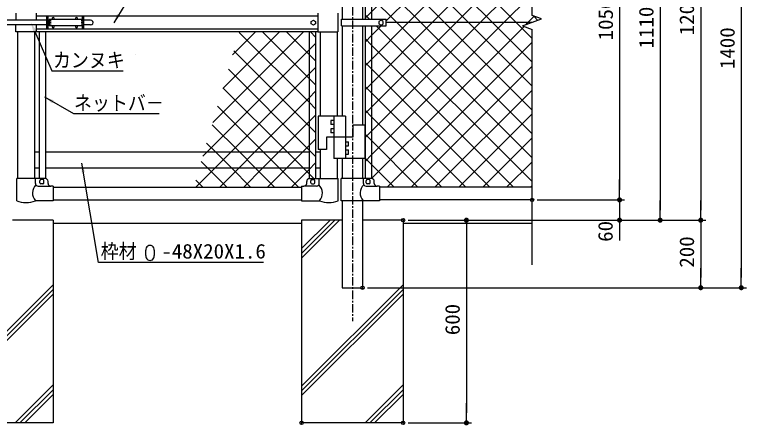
# Model space of a CAD drawing. Units: millimetres, scale not verified. Extents: x -4455 to 4455, y -3150 to 3150.
# Drawn here: x -2950 to -786, y -1037 to 179 of the extents above; entities that cross this region are included whole.
import ezdxf
from ezdxf.enums import TextEntityAlignment as Align

# ---------------------------------------------------------------- set-up
doc = ezdxf.new("R2010")
doc.units = ezdxf.units.MM
doc.header["$LTSCALE"] = 20
doc.header["$PDMODE"] = 32
doc.header["$PDSIZE"] = 10
for name, pattern in [('USER1', [2, 1.25, -0.25, 0.25, -0.25]), ('USER2', [0.375, 0.25, -0.125]), ('USER3', [1.125, 0.75, -0.125, 0.125, -0.125])]:
    doc.linetypes.add(name, pattern=pattern)
for name, color, linetype, lineweight in [('0-0_6文字', 3, 'Continuous', 25), ('0-1_8部品', 7, 'Continuous', 25), ('0-2_4基礎', 4, 'Continuous', 25), ('0-3_1部材', 7, 'Continuous', 25), ('0-4_中心線', 1, 'USER3', 25), ('0-5_5寸法', 1, 'Continuous', 25), ('0-6_SUNPOU', 1, 'Continuous', 25), ('0-D_2網', 4, 'Continuous', 25)]:
    doc.layers.add(name, color=color, linetype=linetype, lineweight=lineweight)
doc.layers.add('0-7_DEFPOINTS', color=7, linetype='Continuous')
doc.styles.add('ＭＳ ゴシック', font='')
doc.styles.get('ＭＳ ゴシック').set_extended_font_data('MS Gothic')

# ---------------------------------------------------------------- blocks, each defined once
blk = doc.blocks.new('M1')
at = {"layer": '0-6_SUNPOU'}
blk.add_line((-5, 0), (-38.58, 0), dxfattribs=at)
for points in [[(0, 0), (-5, 0), (-4.96, 0.63)], [(0, 0), (-4.96, -0.63), (-5, 0)], [(0, 0), (-4.96, 0.63), (-4.84, 1.24)], [(0, 0), (-4.84, -1.24), (-4.96, -0.63)], [(0, 0), (-4.84, 1.24), (-4.65, 1.84)], [(0, 0), (-4.65, -1.84), (-4.84, -1.24)], [(0, 0), (-4.65, 1.84), (-4.38, 2.41)], [(0, 0), (-4.38, -2.41), (-4.65, -1.84)], [(0, 0), (-4.38, 2.41), (-4.05, 2.94)], [(0, 0), (-4.05, -2.94), (-4.38, -2.41)], [(0, 0), (-4.05, 2.94), (-3.64, 3.42)], [(0, 0), (-3.64, -3.42), (-4.05, -2.94)], [(0, 0), (-3.64, 3.42), (-3.19, 3.85)], [(0, 0), (-3.19, -3.85), (-3.64, -3.42)], [(0, 0), (-3.19, 3.85), (-2.68, 4.22)], [(0, 0), (-2.68, -4.22), (-3.19, -3.85)], [(0, 0), (-2.68, 4.22), (-2.13, 4.52)], [(0, 0), (-2.13, -4.52), (-2.68, -4.22)], [(0, 0), (-2.13, 4.52), (-1.55, 4.76)], [(0, 0), (-1.55, -4.76), (-2.13, -4.52)], [(0, 0), (-1.55, 4.76), (-0.94, 4.91)], [(0, 0), (-0.94, -4.91), (-1.55, -4.76)], [(0, 0), (-0.94, 4.91), (-0.31, 4.99)], [(0, 0), (-0.31, -4.99), (-0.94, -4.91)], [(0, 0), (-0.31, 4.99), (0.31, 4.99)], [(0, 0), (0.31, -4.99), (-0.31, -4.99)], [(0, 0), (0.31, 4.99), (0.94, 4.91)], [(0, 0), (0.94, 4.91), (1.55, 4.76)], [(0, 0), (1.55, 4.76), (2.13, 4.52)], [(0, 0), (2.13, 4.52), (2.68, 4.22)], [(0, 0), (2.68, 4.22), (3.19, 3.85)], [(0, 0), (3.19, 3.85), (3.64, 3.42)], [(0, 0), (3.64, 3.42), (4.05, 2.94)], [(0, 0), (4.05, 2.94), (4.38, 2.41)], [(0, 0), (4.38, 2.41), (4.65, 1.84)], [(0, 0), (4.65, 1.84), (4.84, 1.24)], [(0, 0), (4.84, 1.24), (4.96, 0.63)], [(0, 0), (4.96, 0.63), (5, 0)], [(0, 0), (0.94, -4.91), (0.31, -4.99)], [(0, 0), (1.55, -4.76), (0.94, -4.91)], [(0, 0), (2.13, -4.52), (1.55, -4.76)], [(0, 0), (2.68, -4.22), (2.13, -4.52)], [(0, 0), (3.19, -3.85), (2.68, -4.22)], [(0, 0), (3.64, -3.42), (3.19, -3.85)], [(0, 0), (4.05, -2.94), (3.64, -3.42)], [(0, 0), (4.38, -2.41), (4.05, -2.94)], [(0, 0), (4.65, -1.84), (4.38, -2.41)], [(0, 0), (4.84, -1.24), (4.65, -1.84)], [(0, 0), (4.96, -0.63), (4.84, -1.24)], [(0, 0), (5, 0), (4.96, -0.63)]]:
    blk.add_solid(points, dxfattribs=at)

msp = doc.modelspace()

# ---------------------------------------------------------------- linework, layer by layer
at = {"layer": '0-0_6文字', "color": 4}
msp.add_line((-2591.97, 59.82), (-2592.18, 60.03), dxfattribs=at)
at = {"layer": '0-0_6文字'}
for p, q in [((-2562.04, -534.14), (-2562.04, -518.86)), ((-2537.62, -518.86), (-2537.62, -534.14))]:
    msp.add_line(p, q, dxfattribs=at)
at = {"layer": '0-0_6文字', "color": 4}
for points in [[(-2360.57, 226.4), (-2613.12, 226.4), (-2657.34, 154.46)], [(-2522.47, -114.82), (-2775.02, -114.82), (-2861.29, -65.03)], [(-2214.11, -554.59), (-2702.73, -554.59), (-2752.02, -260.48)]]:
    msp.add_lwpolyline(points, dxfattribs=at)
at = {"layer": '0-0_6文字', "color": 1}
msp.add_lwpolyline([(-2890.54, 128.82), (-2839.96, 12.96), (-2629.49, 12.96)], dxfattribs=at)
at = {"layer": '0-0_6文字'}
for centre, start, end in [((-2549.83, -516.63), 349.65879, 190.34121), ((-2549.83, -536.37), 169.65879, 10.34121)]:
    msp.add_arc(centre, 12.41, start, end, dxfattribs=at)
at = {"layer": '0-0_6文字', "color": 4}
for points in [[(-2658.39, 152.76), (-2647.12, 181.04), (-2638.24, 175.59)], [(-2863.02, -64.03), (-2834.43, -74.52), (-2839.64, -83.54)], [(-2752.35, -258.5), (-2742.26, -287.23), (-2752.53, -288.95)]]:
    msp.add_solid(points, dxfattribs=at)
at = {"layer": '0-1_8部品'}
for p, q in [((-2946.55, 182.87), (-2946.55, 162.37)), ((-2886.56, 182.87), (-2886.56, 162.37)), ((-2746.55, 174.37), (-2856.55, 174.37)), ((-2856.55, 174.37), (-2856.55, 136.37)), ((-2852.05, 174.37), (-2852.05, 136.37)), ((-2751.05, 174.37), (-2751.05, 164.87)), ((-2746.55, 174.37), (-2746.55, 136.37)), ((-2856.55, 162.37), (-2983.55, 162.37)), ((-2848.55, 162.37), (-2851.55, 162.37)), ((-2748.55, 164.87), (-2748.55, 145.87)), ((-2725.55, 162.37), (-2746.55, 162.37)), ((-2073.05, 159.13), (-2066.55, 162.88)), ((-2073.05, 151.62), (-2073.05, 159.13)), ((-2066.55, 147.87), (-2073.05, 151.62)), ((-2066.55, 162.88), (-2060.05, 159.13)), ((-2060.05, 151.62), (-2066.55, 147.87)), ((-1984.05, 145.37), (-1984.05, 165.37)), ((-1984.05, 165.37), (-1851.55, 165.37)), ((-1866.55, 162.88), (-1873.05, 159.13)), ((-1873.05, 159.13), (-1873.05, 151.62)), ((-1873.05, 151.62), (-1866.55, 147.87)), ((-1860.05, 159.13), (-1866.55, 162.88)), ((-1866.55, 147.87), (-1860.05, 151.62)), ((-1860.05, 151.62), (-1860.05, 159.13)), ((-1851.55, 145.37), (-1851.55, 165.37)), ((-2856.55, 148.37), (-2983.55, 148.37)), ((-2946.55, 127.87), (-2946.55, 148.37)), ((-2886.56, 148.37), (-2886.56, 127.87)), ((-2746.55, 136.37), (-2856.55, 136.37)), ((-2848.55, 148.37), (-2851.55, 148.37)), ((-2748.55, 145.87), (-2848.55, 145.87)), ((-2751.05, 145.87), (-2751.05, 136.37)), ((-2725.55, 148.37), (-2746.55, 148.37)), ((-1984.05, 145.37), (-1851.55, 145.37)), ((-2886.56, 127.87), (-2946.55, 127.87)), ((-2053.05, -121.22), (-2053.05, -220.23)), ((-1972.05, -121.22), (-2053.05, -121.22)), ((-2006.05, -121.22), (-2006.05, -247.23)), ((-1972.05, -121.22), (-1972.05, -247.23)), ((-2015.55, -134.73), (-2015.55, -146.73)), ((-2006.05, -134.73), (-2015.55, -134.73)), ((-2006.05, -146.73), (-2015.55, -146.73)), ((-1950.05, -148.23), (-1950.05, -184.23)), ((-1915.05, -148.23), (-1950.05, -148.23)), ((-1915.05, -148.23), (-1915.05, -247.23)), ((-2006.05, -158.72), (-2015.55, -158.72)), ((-2015.55, -158.72), (-2015.55, -170.73)), ((-2006.05, -170.73), (-2015.55, -170.73)), ((-2028.05, -184.23), (-2028.05, -220.23)), ((-1950.05, -184.23), (-2028.05, -184.23)), ((-1972.05, -197.73), (-1962.55, -197.73)), ((-1972.05, -209.73), (-1962.55, -209.73)), ((-1962.55, -209.73), (-1962.55, -197.73)), ((-2028.05, -220.23), (-2053.05, -220.23)), ((-1972.05, -221.73), (-1962.55, -221.73)), ((-1972.05, -233.72), (-1962.55, -233.72)), ((-1962.55, -233.72), (-1962.55, -221.73)), ((-1915.05, -247.23), (-2006.05, -247.23)), ((-2086.55, -320.63), (-2086.55, -314.63)), ((-2077.87, -306.63), (-2079.05, -305.44)), ((-2078.55, -306.63), (-1993.85, -306.63)), ((-2074.55, -318.63), (-2074.55, -312.63)), ((-2071.55, -309.63), (-2065.55, -309.63)), ((-2071.55, -321.63), (-2065.55, -321.63)), ((-2062.55, -318.63), (-2062.55, -312.63)), ((-2049.25, -320.63), (-2049.25, -306.63)), ((-2049.25, -320.63), (-2049.25, -306.63)), ((-1993.85, -372.25), (-1993.85, -306.63)), ((-1894.55, -306.63), (-1984.1, -306.63)), ((-1919, -320.63), (-1919, -306.63)), ((-1910.55, -318.63), (-1910.55, -312.63)), ((-1901.55, -309.63), (-1907.55, -309.63)), ((-1901.55, -321.63), (-1907.55, -321.63)), ((-1898.55, -318.63), (-1898.55, -312.63)), ((-1886.55, -320.63), (-1886.55, -314.63)), ((-2101.55, -328.63), (-2094.55, -328.63)), ((-2101.55, -328.63), (-2101.55, -372.25)), ((-2057.25, -328.63), (-2094.55, -328.63)), ((-1911, -328.63), (-1878.55, -328.63)), ((-1871.55, -328.63), (-1878.55, -328.63)), ((-1871.55, -328.63), (-1871.55, -372.63)), ((-2101.55, -372.25), (-2048.48, -372.25))]:
    msp.add_line(p, q, dxfattribs=at)
at = {"layer": '0-1_8部品', "linetype": 'USER2'}
for p, q in [((-2844.08, 164.87), (-2844.08, 145.87)), ((-2753.08, 164.87), (-2753.08, 145.87))]:
    msp.add_line(p, q, dxfattribs=at)
at = {"layer": '0-1_8部品'}
for points in [[(-2748.55, 164.87), (-2848.55, 164.87), (-2848.55, 145.87)], [(-1871.55, -372.63), (-1984.1, -372.63), (-1984.1, -306.63)]]:
    msp.add_lwpolyline(points, dxfattribs=at)
for centre, radius, start, end in [((-2836.55, 167.12), 3, 311.40962, 228.59038), ((-2767.55, 167.12), 3, 311.40962, 228.59038), ((-2725.55, 155.37), 7, 270, 90.00058), ((-2836.55, 143.62), 3, 131.40962, 48.59038), ((-2767.55, 143.62), 3, 131.40962, 48.59038), ((-2094.55, -320.63), 8, 270, 0), ((-2078.55, -314.63), 8, 90, 180), ((-2071.55, -312.63), 3, 90, 180), ((-2071.55, -318.63), 3, 180, 270), ((-2065.55, -312.63), 3, 0, 90), ((-2065.55, -318.63), 3, 270, 0), ((-2057.25, -320.63), 8, 270, 0), ((-1911, -320.63), 8, 180, 270), ((-1907.55, -312.63), 3, 90, 180), ((-1907.55, -318.63), 3, 180, 270), ((-1901.55, -312.63), 3, 0, 90), ((-1901.55, -318.63), 3, 270, 0), ((-1894.55, -314.63), 8, 0, 90), ((-1878.55, -320.63), 8, 180, 270), ((-2074.08, -349.43), 33.86, 318.24888, 46.05941), ((-1894.5, -349.43), 33.86, 133.47703, 221.75112), ((-2021.09, -297.09), 80, 249.74188, 289.92605)]:
    msp.add_arc(centre, radius, start, end, dxfattribs=at)
at = {"layer": '0-1_8部品', "color": 1}
msp.add_solid([(-2895.13, 126.82), (-2885.96, 130.82), (-2902.55, 156.32)], dxfattribs=at)
at = {"layer": '0-2_4基礎', "color": 7}
for p, q in [((-2836.55, -429.63), (-2956.55, -429.63)), ((-2836.55, -429.63), (-2836.55, -1029.63)), ((-2101.55, -429.63), (-2101.55, -1029.63)), ((-1981.55, -429.63), (-2101.55, -429.63)), ((-1801.55, -429.63), (-1921.55, -429.63)), ((-1801.55, -429.63), (-1801.55, -1029.63)), ((-2836.55, -1029.63), (-3136.55, -1029.63)), ((-1801.55, -1029.63), (-2101.55, -1029.63))]:
    msp.add_line(p, q, dxfattribs=at)
at = {"layer": '0-2_4基礎'}
for p, q in [((-2101.55, -513.64), (-2017.54, -429.63)), ((-2101.55, -527.78), (-2003.4, -429.63)), ((-2101.55, -541.92), (-1989.26, -429.63)), ((-3136.55, -920.55), (-2836.55, -620.55)), ((-2101.55, -920.55), (-1801.55, -620.55)), ((-3136.55, -934.69), (-2836.55, -634.69)), ((-3136.55, -948.83), (-2836.55, -648.84)), ((-2101.55, -934.69), (-1801.55, -634.69)), ((-2101.55, -948.83), (-1801.55, -648.84)), ((-2948.8, -1029.63), (-2836.55, -917.38)), ((-1913.8, -1029.63), (-1801.55, -917.38)), ((-2934.66, -1029.63), (-2836.55, -931.52)), ((-2920.52, -1029.63), (-2836.55, -945.66)), ((-1899.66, -1029.63), (-1801.55, -931.52)), ((-1885.52, -1029.63), (-1801.55, -945.66))]:
    msp.add_line(p, q, dxfattribs=at)
at = {"layer": '0-3_1部材'}
for p, q in [((-1914.06, 617.37), (-1914.05, 165.37)), ((-1895.05, 619.57), (-1895.05, 165.37)), ((-1981.55, 408.87), (-1981.56, 165.37)), ((-1921.55, 408.87), (-1921.55, 165.37)), ((-2053.38, 174.87), (-2886.56, 174.87)), ((-2053.38, 182.87), (-2053.38, 127.87)), ((-1994.05, 182.87), (-1994.05, 127.87)), ((-2060.05, 159.13), (-2060.05, 151.62)), ((-1419.87, 155.37), (-1851.55, 155.37)), ((-2053.38, 135.87), (-2886.56, 135.87)), ((-1981.56, 145.37), (-1981.55, -121.22)), ((-1921.55, 145.37), (-1921.55, -148.23)), ((-1914.05, 145.37), (-1914.05, -306.63)), ((-1895.05, 145.37), (-1895.05, -306.63)), ((-2941.55, 127.87), (-2941.55, -306.63)), ((-2891.55, 127.87), (-2891.55, -306.63)), ((-2053.38, 127.87), (-2886.56, 127.87)), ((-2878.05, 127.87), (-2878.05, -306.63)), ((-2859.05, 127.87), (-2859.05, -306.64)), ((-2079.05, 127.87), (-2079.05, -306.64)), ((-2079.05, 127.25), (-2078.43, 127.87)), ((-2060.05, 127.87), (-2060.05, -306.63)), ((-2053.38, 127.87), (-1994.05, 127.87)), ((-2046.55, 127.87), (-2046.55, -121.22)), ((-1996.55, 127.87), (-1996.55, -121.22)), ((-2891.55, -227.63), (-2878.05, -227.63)), ((-2859.05, -227.63), (-2782.08, -227.63)), ((-2782.08, -227.63), (-2130.61, -227.63)), ((-2130.61, -227.63), (-2079.05, -227.63)), ((-2060.05, -227.63), (-2046.55, -227.63)), ((-2046.55, -220.23), (-2046.55, -306.63)), ((-1996.55, -247.23), (-1996.55, -306.63)), ((-1981.56, -247.23), (-1981.55, -306.63)), ((-1921.55, -247.23), (-1921.55, -306.63)), ((-2891.55, -274.63), (-2878.05, -274.63)), ((-2859.05, -274.63), (-2822.04, -274.63)), ((-2822.04, -274.63), (-2090.64, -274.63)), ((-2090.64, -274.63), (-2079.05, -274.63)), ((-2060.05, -274.63), (-2046.55, -274.63)), ((-2944.25, -372.25), (-2944.25, -306.63)), ((-2859.55, -306.63), (-2944.25, -306.63)), ((-2888.85, -320.63), (-2888.85, -306.63)), ((-2888.85, -320.63), (-2888.85, -306.63)), ((-2875.55, -318.63), (-2875.55, -312.63)), ((-2866.55, -309.63), (-2872.55, -309.63)), ((-2866.55, -321.63), (-2872.55, -321.63)), ((-2863.55, -318.63), (-2863.55, -312.63)), ((-2851.55, -320.63), (-2851.55, -314.63)), ((-2880.85, -328.63), (-2843.55, -328.63)), ((-2836.55, -328.63), (-2843.55, -328.63)), ((-2836.55, -328.63), (-2836.55, -372.25)), ((-2836.55, -331.63), (-2101.55, -331.63)), ((-1419.87, -331.63), (-1871.55, -331.63)), ((-2944.2, -372.25), (-2944.25, -372.25)), ((-2836.55, -372.25), (-2889.04, -372.25)), ((-2836.55, -369.63), (-2101.55, -369.63)), ((-1981.55, -372.63), (-1981.55, -629.63)), ((-1921.55, -372.63), (-1921.55, -629.63)), ((-1419.87, -369.63), (-1871.55, -369.63)), ((-2101.55, -439.63), (-2836.55, -439.63)), ((-1419.87, -439.63), (-1801.55, -439.63)), ((-1981.55, -629.63), (-1921.55, -629.63))]:
    msp.add_line(p, q, dxfattribs=at)
at = {"layer": '0-3_1部材', "color": 4}
for p, q in [((-1419.87, 176.32), (-1419.87, 210.54)), ((-1448.06, 145.54), (-1419.87, 135.28)), ((-1419.87, -561.98), (-1419.87, 135.28))]:
    msp.add_line(p, q, dxfattribs=at)
msp.add_lwpolyline([(-1448.06, 145.54), (-1391.68, 166.06), (-1419.87, 176.32)], dxfattribs=at)
at = {"layer": '0-3_1部材'}
for centre, radius, start, end in [((-2880.85, -320.63), 8, 180, 270), ((-2872.55, -312.63), 3, 90, 180), ((-2872.55, -318.63), 3, 180, 270), ((-2866.55, -312.63), 3, 0, 90), ((-2866.55, -318.63), 3, 270, 0), ((-2859.55, -314.63), 8, 0, 90), ((-2843.55, -320.63), 8, 180, 270), ((-2864.03, -349.43), 33.86, 133.94059, 222.38046), ((-2916.62, -297.16), 80, 249.74188, 290.16714)]:
    msp.add_arc(centre, radius, start, end, dxfattribs=at)
at = {"layer": '0-4_中心線', "linetype": 'USER1'}
msp.add_line((-1951.55, 801.87), (-1951.55, -728.53), dxfattribs=at)
at = {"layer": '0-5_5寸法'}
for p, q in [((-921.08, 740.37), (-921.08, -399.63)), ((-801.08, 740.37), (-801.08, -599.63)), ((-1161.08, 650.37), (-1161.08, -339.63)), ((-1041.08, 650.37), (-1041.08, -399.63)), ((-1161.08, -339.63), (-1161.08, -309.63)), ((-1404.87, -369.63), (-1146.08, -369.63)), ((-1404.87, -369.63), (-1146.08, -369.63)), ((-1161.08, -369.63), (-1161.08, -429.63)), ((-1786.55, -429.63), (-1146.08, -429.63)), ((-1786.55, -429.63), (-1026.08, -429.63)), ((-1786.55, -429.63), (-906.08, -429.63)), ((-1786.55, -429.63), (-906.08, -429.63)), ((-1786.55, -429.63), (-1599.18, -429.63)), ((-1614.18, -459.63), (-1614.18, -999.63)), ((-1161.08, -459.63), (-1161.08, -489.63)), ((-921.08, -459.63), (-921.08, -599.63)), ((-1906.55, -629.63), (-786.08, -629.63)), ((-1906.55, -629.63), (-906.08, -629.63)), ((-1786.55, -1029.63), (-1599.18, -1029.63))]:
    msp.add_line(p, q, dxfattribs=at)
at = {"layer": '0-7_DEFPOINTS'}
for p in [(-1419.87, -369.63), (-1161.08, -369.63), (-1801.55, -429.63), (-1161.08, -429.63), (-1041.08, -429.63), (-921.08, -429.63), (-1921.55, -629.63), (-921.08, -629.63), (-801.08, -629.63), (-2101.55, -1029.63), (-1801.55, -1029.63), (-1614.18, -1029.63)]:
    msp.add_point(p, dxfattribs=at)
at = {"layer": '0-D_2網'}
for p, q in [((-1851.55, 160.45), (-1419.87, 592.13)), ((-1466.54, 155.37), (-1895.05, 583.88)), ((-1537.25, 155.37), (-1895.05, 513.17)), ((-1573.79, 155.37), (-1419.87, 309.29)), ((-1503.08, 155.37), (-1419.87, 238.58)), ((-1900.81, 165.37), (-1914.05, 178.62)), ((-1402.56, 162.1), (-1415.02, 174.56)), ((-1895.05, -165.89), (-1573.79, 155.37)), ((-1895.05, -236.6), (-1503.08, 155.37)), ((-1419.87, 37.99), (-1537.25, 155.37)), ((-1419.87, 108.7), (-1466.54, 155.37)), ((-1894.39, -306.64), (-1443.76, 143.98)), ((-1419.87, -315.56), (-1880.81, 145.37)), ((-2364.46, -140.32), (-2096.27, 127.87)), ((-2334.99, -40.14), (-2166.98, 127.87)), ((-2305.52, 60.04), (-2237.69, 127.87)), ((-2060.05, 112.49), (-2075.44, 127.87)), ((-1895.05, 88.91), (-1914.05, 107.91)), ((-1474.52, -331.63), (-1895.05, 88.91)), ((-1848.66, -331.63), (-1419.87, 97.16)), ((-2079.05, -151.35), (-2302.1, 71.69)), ((-1895.05, 18.2), (-1914.05, 37.2)), ((-1777.95, -331.63), (-1419.87, 26.45)), ((-2079.05, -222.06), (-2318.17, 17.05)), ((-1545.23, -331.63), (-1895.05, 18.2)), ((-1707.24, -331.63), (-1419.87, -44.26)), ((-2214.91, -227.63), (-2350.31, -92.23)), ((-1636.53, -331.63), (-1419.87, -114.97)), ((-2285.63, -227.63), (-2366.39, -146.86)), ((-2060.05, -170.35), (-2079.05, -151.35)), ((-1914.05, -184.89), (-1895.05, -165.89)), ((-1565.82, -331.63), (-1419.87, -185.68)), ((-2356.34, -227.63), (-2382.46, -201.5)), ((-2309.34, -274.63), (-2356.34, -227.63)), ((-2238.63, -274.63), (-2285.63, -227.63)), ((-2167.91, -274.63), (-2214.91, -227.63)), ((-2060.05, -241.06), (-2079.05, -222.06)), ((-1914.05, -255.6), (-1895.05, -236.6)), ((-1495.11, -331.63), (-1419.87, -256.39)), ((-2252.34, -331.63), (-2309.34, -274.63)), ((-2181.63, -331.63), (-2238.63, -274.63)), ((-2110.91, -331.63), (-2167.91, -274.63)), ((-2393.76, -331.63), (-2414.6, -310.78)), ((-1424.39, -331.63), (-1419.87, -327.1))]:
    msp.add_line(p, q, dxfattribs=at)
for points in [[(-1914.05, 168.66), (-1895.05, 187.66), (-1440.34, 642.37)], [(-1914.05, 27.24), (-1895.05, 46.24), (-1785.92, 155.37), (-1419.87, 521.42)], [(-1914.05, -43.47), (-1895.05, -24.47), (-1715.21, 155.37), (-1419.87, 450.71)], [(-1419.87, -32.72), (-1607.97, 155.37), (-1895.05, 442.46)], [(-1914.05, -114.18), (-1895.05, -95.18), (-1644.5, 155.37), (-1419.87, 380)], [(-1419.87, -103.43), (-1678.68, 155.37), (-1895.05, 371.75)], [(-1419.87, -174.14), (-1749.39, 155.37), (-1895.05, 301.04), (-1914.05, 320.04)], [(-1419.87, -244.85), (-1820.1, 155.37), (-1895.05, 230.33), (-1914.05, 249.33)], [(-1438.85, 148.9), (-1432.37, 155.37), (-1413.67, 174.07)], [(-1914.05, 97.95), (-1895.05, 116.95), (-1866.63, 145.37)], [(-2060.05, -99.64), (-2079.05, -80.64), (-2286.02, 126.33)], [(-2060.05, -28.93), (-2079.05, -9.93), (-2216.86, 127.87)], [(-2060.05, 41.78), (-2079.05, 60.78), (-2146.15, 127.87)], [(-2393.93, -240.5), (-2381.05, -227.63), (-2079.05, 74.37), (-2060.05, 93.37)], [(-2414.34, -331.63), (-2357.34, -274.63), (-2310.34, -227.63), (-2079.05, 3.66), (-2060.05, 22.66)], [(-2065.2, -306.63), (-2079.05, -292.77), (-2097.2, -274.63), (-2144.2, -227.63), (-2334.24, -37.59)], [(-1615.94, -331.63), (-1895.05, -52.51), (-1914.05, -33.51)], [(-2343.63, -331.63), (-2286.63, -274.63), (-2239.63, -227.63), (-2079.05, -67.05), (-2060.05, -48.05)], [(-1686.65, -331.63), (-1895.05, -123.22), (-1914.05, -104.22)], [(-2272.92, -331.63), (-2215.92, -274.63), (-2168.92, -227.63), (-2079.05, -137.76), (-2060.05, -118.76)], [(-2202.21, -331.63), (-2145.21, -274.63), (-2098.21, -227.63), (-2079.05, -208.47), (-2060.05, -189.47)], [(-1757.36, -331.63), (-1895.05, -193.93), (-1914.05, -174.93)], [(-2323.05, -331.63), (-2380.05, -274.63), (-2398.53, -256.14)], [(-1828.07, -331.63), (-1895.05, -264.64), (-1914.05, -245.64)], [(-2131.5, -331.63), (-2079.05, -279.18), (-2060.05, -260.18)]]:
    msp.add_lwpolyline(points, dxfattribs=at)

# ---------------------------------------------------------------- block references
at = {"layer": '0-5_5寸法', "xscale": 1.5, "yscale": 1.5}
for p, rotation in [((-1161.08, -369.63), 270), ((-1161.08, -369.63), 270), ((-1041.08, -429.63), 270), ((-921.08, -429.63), 270), ((-1614.18, -429.63), 90), ((-1161.08, -429.63), 90), ((-921.08, -429.63), 90), ((-921.08, -629.63), 270), ((-801.08, -629.63), 270), ((-1614.18, -1029.63), 270)]:
    msp.add_blockref('M1', p, dxfattribs=dict(at, rotation=rotation))

# ---------------------------------------------------------------- texts
at = {"layer": '0-0_6文字', "style": 'ＭＳ ゴシック'}
for s, width, p in [('カンヌキ', 0.9, (-2837.06, 9.72)), ('ネットバ－', 0.9, (-2774.86, -117.2)), ('枠材', 0.9, (-2695.8, -556.21)), ('-48X20X1.6', 1.05, (-2516.36, -556.08))]:
    msp.add_text(s, height=43.26, dxfattribs=dict(at, width=width)).set_placement(p, align=Align.BOTTOM_LEFT)
at = {"layer": '0-5_5寸法', "color": 3, "style": 'ＭＳ ゴシック', "width": 1.05}
for s, p in [('1200', (-927.75, 117.87)), ('1050', (-1167.75, 102.87)), ('1110', (-1047.75, 78.87)), ('1400', (-807.75, 17.87)), ('60', (-1168.5, -493.66)), ('200', (-927.75, -570.13)), ('600', (-1620.86, -770.13))]:
    msp.add_text(s, height=43.26, rotation=90, dxfattribs=at).set_placement(p, align=Align.BOTTOM_LEFT)

doc.saveas('drawing.dxf')
